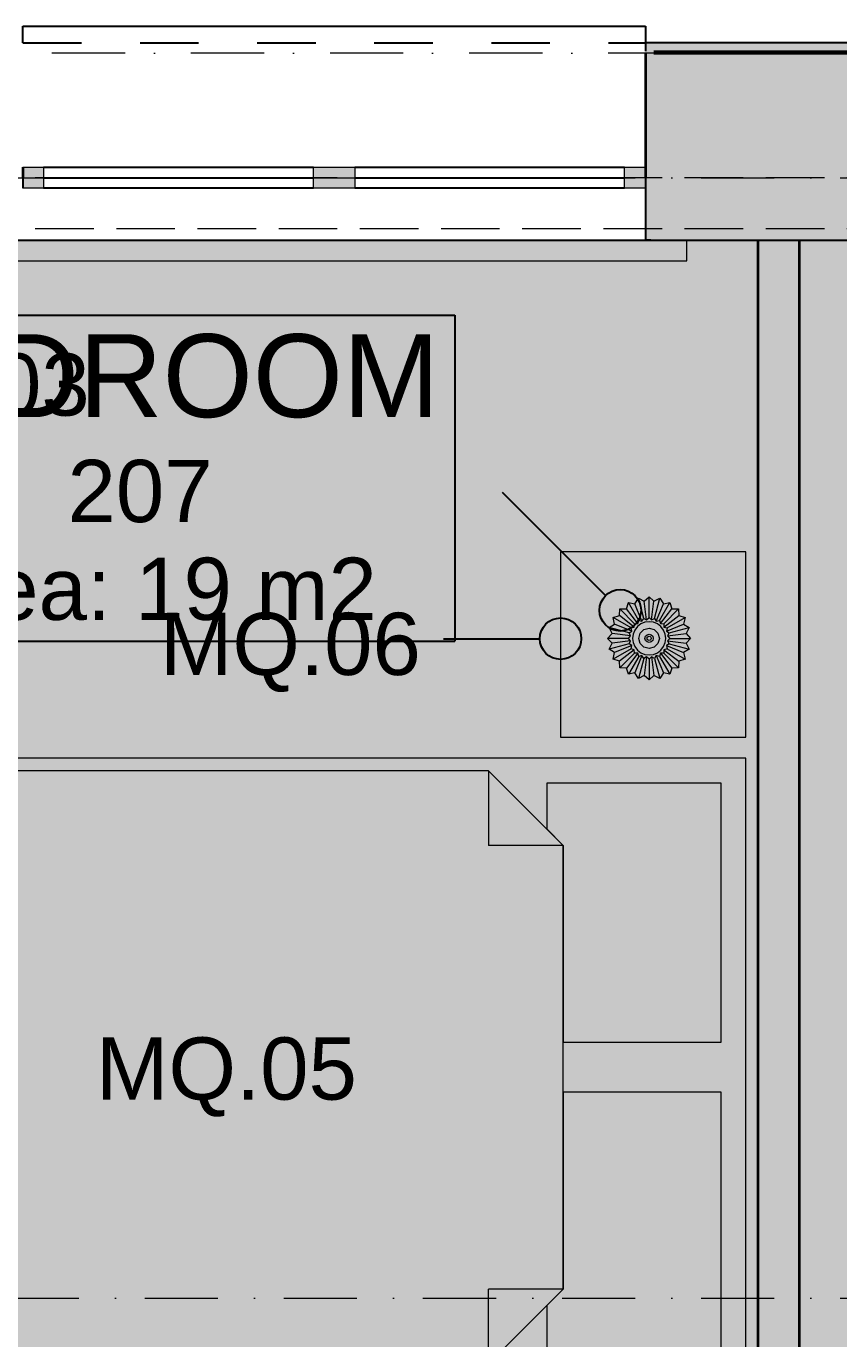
# Model space of a CAD drawing. Header units: millimetres. Extents: x -14278 to 103595, y -22378 to 34603.
# Drawn here: x 76188 to 78146, y -5315 to -2152 of the extents above; entities that cross this region are included whole.
import ezdxf
from ezdxf.enums import TextEntityAlignment as Align

# ---------------------------------------------------------------- set-up
doc = ezdxf.new("R2010")
doc.units = ezdxf.units.MM
doc.header["$MEASUREMENT"] = 0
for name, pattern in [('Dashed', [282.222223, 141.111112, -141.111112]), ('Dot & Dashed', [335.138881, 176.388884, -88.194442, 0, -70.555556]), ('Hidden Line', [195.611112, 141.111112, -54.5])]:
    doc.linetypes.add(name, pattern=pattern)
for name, color, linetype in [('A-Zz_20_10_90-T_TextFFEInternal', 7, 'Continuous'), ('NewA-Ee_25_10-M_WallsExternal', 7, 'Continuous'), ('NewA-Ee_25_10-M_WallsInternal', 7, 'Continuous'), ('NewA-Ee_30_10-M_Roofs', 7, 'Continuous'), ('NewA-Ee_30_40-M_Floors', 7, 'Continuous'), ('NewA-Ee_40_20-M_GeneralFFAndEInternalFixed', 7, 'Continuous'), ('NewA-Ee_40_20-M_GeneralFFAndEInternalMovable', 7, 'Continuous'), ('NewA-SL-M_SpacesInternal', 7, 'Continuous'), ('NewA-Ss_30_25-M_CeilingAndSoffitSystems', 7, 'Continuous'), ('NewA-Zz_20_10_90-T_TextFFEInternal', 7, 'Continuous'), ('NewA-Zz_35_40_80-M_GridStructural', 7, 'Continuous'), ('NewA-Zz_50_90_00-M_GrossInternal', 7, 'Continuous'), ('NewA-Zz_60_50_90-P_VoidOpening', 7, 'Continuous')]:
    doc.layers.add(name, color=color, linetype=linetype)
doc.styles.add('GENERATED_STYLE_1', font='')
doc.styles.get('GENERATED_STYLE_1').set_extended_font_data('Arial')

# ---------------------------------------------------------------- blocks, each defined once
blk = doc.blocks.new('Slab_29_2', base_point=(94289.5, -11216.8))
at = {"layer": 'NewA-Ee_30_40-M_Floors', "linetype": 'Continuous', "lineweight": 13}
blk.add_hatch(color=254, dxfattribs=at).paths.add_polyline_path([(94289.5, -11216.8), (94289.5, -4919.6), (96739.2, -4919.6), (96739.2, -2667.5), (62189.8, -2667.5), (62189.8, -11216.8)])
at = {"layer": 'NewA-Ee_30_40-M_Floors', "color": 6, "linetype": 'Continuous', "lineweight": 13, "flags": 128}
blk.add_lwpolyline([(94289.5, -11216.8), (62189.8, -11216.8), (62189.8, -2667.5), (96739.2, -2667.5), (96739.2, -4919.6), (94289.5, -4919.6)], close=True, dxfattribs=at)
blk = doc.blocks.new('BEDROOM_207_32_2', base_point=(76461.8, -3202.3))
at = {"layer": 'NewA-SL-M_SpacesInternal', "color": 253, "linetype": 'Continuous', "lineweight": 13}
for p, q in [((77950.7, -2667.5), (74121.1, -2667.5)), ((77950.7, -6670.9), (77950.7, -2667.5))]:
    blk.add_line(p, q, dxfattribs=at)
at = {"layer": 'NewA-SL-M_SpacesInternal', "linetype": 'Continuous'}
for p, q in [((75703.2, -2848.7), (77220.5, -2848.7)), ((77220.5, -2848.7), (77220.5, -3163)), ((77220.5, -3163), (77220.5, -3398.7)), ((77220.5, -3398.7), (77220.5, -3634.4)), ((75703.2, -3634.4), (77220.5, -3634.4))]:
    blk.add_line(p, q, dxfattribs=at)
at = {"layer": 'NewA-SL-M_SpacesInternal', "color": 5, "lineweight": 70, "style": 'GENERATED_STYLE_1'}
for tag, height, p in [('ROOM_NAME', 200, (76461.8, -2894.4)), ('ROOM_NUMBER', 150, (76461.8, -3197.3)), ('adj_text', 150, (76461.8, -3433))]:
    blk.add_attdef(tag, text='', height=height, dxfattribs=at).set_placement(p, align=Align.TOP_CENTER)
blk = doc.blocks.new('Slab_41_2', base_point=(74121.1, -2667.5))
at = {"layer": 'NewA-Ss_30_25-M_CeilingAndSoffitSystems', "linetype": 'Continuous', "lineweight": 0}
blk.add_hatch(color=255, dxfattribs=at).paths.add_polyline_path([(74121.1, -2667.5), (74121.1, -6670.9), (74947.6, -6670.9), (74947.6, -9621.9), (76180.5, -9621.9), (76180.5, -6670.9), (77950.7, -6670.9), (77950.7, -2667.5)])
at = {"layer": 'NewA-Ss_30_25-M_CeilingAndSoffitSystems', "color": 6, "linetype": 'Continuous', "lineweight": 13, "flags": 128}
blk.add_lwpolyline([(74121.1, -2667.5), (74121.1, -6670.9), (74947.6, -6670.9), (74947.6, -9621.9), (76180.5, -9621.9), (76180.5, -6670.9), (77950.7, -6670.9), (77950.7, -2667.5)], close=True, dxfattribs=at)
blk = doc.blocks.new('Double Window 19_2')
at = {"layer": 'NewA-Ee_25_10-M_WallsExternal', "linetype": 'Continuous', "lineweight": 13}
for points in [[(-750, 0), (-750, -50), (-700, -50), (-700, 0)], [(0, -50), (0, 0), (-50, 0), (-50, -50)], [(0, 0), (0, -50), (50, -50), (50, 0)], [(750, -50), (750, 0), (700, 0), (700, -50)]]:
    blk.add_hatch(color=104, dxfattribs=at).paths.add_polyline_path(points)
at = {"layer": 'NewA-Ee_25_10-M_WallsExternal', "linetype": 'Continuous'}
for p, q in [((-750, 300), (-750, 340)), ((-750, 340), (750, 340)), ((750, 340), (750, 300)), ((-700, 0), (-50, 0)), ((50, 0), (700, 0)), ((-750, -24.9), (-750, -50)), ((-700, -25), (-50, -25)), ((50, -25), (700, -25)), ((750, -24.9), (750, -50)), ((-50, -50), (-700, -50)), ((700, -50), (50, -50)), ((-750, -175.2), (750, -175.2))]:
    blk.add_line(p, q, dxfattribs=at)
at = {"layer": 'NewA-Ee_25_10-M_WallsExternal', "linetype": 'Dashed'}
blk.add_line((-750, 300), (750, 300), dxfattribs=at)
at = {"layer": 'NewA-Ee_25_10-M_WallsExternal', "color": 24, "linetype": 'Continuous', "lineweight": 13}
for p, q in [((-750, 0), (-700, 0)), ((-700, 0), (-700, -50)), ((-50, -50), (-50, 0)), ((-50, 0), (0, 0)), ((0, 0), (50, 0)), ((50, 0), (50, -50)), ((700, -50), (700, 0)), ((700, 0), (750, 0)), ((-700, -50), (-750, -50)), ((0, -50), (-50, -50)), ((50, -50), (0, -50)), ((750, -50), (700, -50))]:
    blk.add_line(p, q, dxfattribs=at)
at = {"layer": 'NewA-Ee_25_10-M_WallsExternal', "color": 92, "linetype": 'Continuous', "lineweight": 35}
for p, q in [((-750, 0), (-750, -24.9)), ((750, 0), (750, -24.9))]:
    blk.add_line(p, q, dxfattribs=at)
blk = doc.blocks.new('Wall_68_2', base_point=(62039.5, -2517.3))
at = {"layer": 'NewA-Ee_25_10-M_WallsExternal', "linetype": 'Continuous', "lineweight": 13}
for points in [[(77699.6, -2192.3), (77679.5, -2192.3), (77679.5, -2492.3), (77699.6, -2492.3)], [(77699.6, -2192.3), (77699.6, -2212.5), (78779.4, -2212.5), (78779.4, -2192.3)], [(77679.5, -2492.3), (77679.5, -2517.3), (78799.5, -2517.3), (78799.5, -2492.3), (78779.4, -2492.3), (78779.4, -2217.2), (77699.6, -2217.2), (77699.6, -2492.3)], [(78799.5, -2517.3), (77679.5, -2517.3), (77679.5, -2542.3), (77692.5, -2542.3), (77692.5, -2587.6), (78786.5, -2587.6), (78786.5, -2542.3), (78799.5, -2542.3)], [(77692.5, -2667.5), (77692.5, -2542.3), (77679.5, -2542.3), (77679.5, -2667.5)], [(77692.5, -2587.6), (77692.5, -2651.1), (78786.5, -2651.1), (78786.5, -2587.6)], [(78786.5, -2651.1), (77692.5, -2651.1), (77692.5, -2667.5), (78786.5, -2667.5)]]:
    blk.add_hatch(color=6, dxfattribs=at).paths.add_polyline_path(points)
at = {"layer": 'NewA-Ee_25_10-M_WallsExternal', "linetype": 'Continuous'}
for p, q in [((77699.6, -2192.3), (77679.5, -2192.3)), ((77679.5, -2192.3), (77679.5, -2212.5)), ((77699.6, -2212.5), (78779.4, -2212.5)), ((77679.5, -2517.3), (77679.5, -2542.3)), ((77679.5, -2542.3), (77679.5, -2587.6)), ((77679.5, -2587.6), (77679.5, -2651.1)), ((77679.5, -2651.1), (77679.5, -2667.5)), ((77692.5, -2667.5), (77679.5, -2667.5))]:
    blk.add_line(p, q, dxfattribs=at)
at = {"layer": 'NewA-Ee_25_10-M_WallsExternal', "color": 92, "linetype": 'Continuous', "lineweight": 35}
for p, q in [((77679.5, -2217.2), (77679.5, -2492.3)), ((77699.6, -2217.2), (78779.4, -2217.2)), ((77679.5, -2492.3), (77679.5, -2517.3))]:
    blk.add_line(p, q, dxfattribs=at)
at = {"layer": 'NewA-Ee_25_10-M_WallsExternal', "linetype": 'Continuous', "flags": 128}
for points in [[(78779.4, -2192.3), (77699.6, -2192.3)], [(77692.5, -2667.5), (77950.7, -2667.5)], [(78050.7, -2667.5), (78786.5, -2667.5)]]:
    blk.add_lwpolyline(points, dxfattribs=at)
at = {"layer": 'NewA-Ee_25_10-M_WallsExternal', "linetype": 'Continuous', "zscale": 1000}
blk.add_blockref('Double Window 19_2', (76929.5, -2492.3), dxfattribs=at)
blk = doc.blocks.new('Wall_116_2', base_point=(78050.7, -2517.3))
at = {"layer": 'NewA-Ee_25_10-M_WallsInternal', "linetype": 'Continuous', "lineweight": 13}
blk.add_hatch(color=6, dxfattribs=at).paths.add_polyline_path([(77950.7, -2667.5), (77950.7, -6670.9), (78050.7, -6670.9), (78050.7, -2667.5)])
at = {"layer": 'NewA-Ee_25_10-M_WallsInternal', "color": 92, "linetype": 'Continuous', "lineweight": 35, "flags": 128}
for points in [[(77950.7, -2667.5), (77950.7, -6670.9)], [(78050.7, -6670.9), (78050.7, -2667.5)]]:
    blk.add_lwpolyline(points, dxfattribs=at)
blk = doc.blocks.new('Morph_28_2', base_point=(62039.5, -17767.3))
at = {"layer": 'NewA-Ee_40_20-M_GeneralFFAndEInternalMovable', "color": 6, "linetype": 'Continuous', "lineweight": 13, "flags": 128}
for points in [[(77633.7, -3556), (77638.5, -3540.8)], [(77663.5, -3584.1), (77638.5, -3540.8)], [(77638.5, -3540.8), (77654.1, -3544.3)], [(77654.1, -3544.3), (77662.6, -3530.9)], [(77675.6, -3579.2), (77662.6, -3530.9)], [(77662.6, -3530.9), (77676.7, -3538.2)], [(77676.7, -3538.2), (77688.5, -3527.4)], [(77682.6, -3582.8), (77676.7, -3538.2)], [(77688.5, -3577.4), (77688.5, -3527.4)], [(77688.5, -3527.4), (77700.2, -3538.2)], [(77694.4, -3582.8), (77700.2, -3538.2)], [(77700.2, -3538.2), (77714.4, -3530.9)], [(77701.4, -3579.2), (77714.4, -3530.9)], [(77713.5, -3584.1), (77738.5, -3540.8)], [(77714.4, -3530.9), (77722.9, -3544.3)], [(77722.9, -3544.3), (77738.5, -3540.8)], [(77738.5, -3540.8), (77743.3, -3556)], [(77601.9, -3577.4), (77617.1, -3572.7)], [(77617.1, -3572.7), (77617.8, -3556.7)], [(77652.8, -3600.1), (77617.1, -3572.7)], [(77617.8, -3556.7), (77633.7, -3556)], [(77653.1, -3592.1), (77617.8, -3556.7)], [(77661.1, -3591.7), (77633.7, -3556)], [(77671.3, -3585.9), (77654.1, -3544.3)], [(77705.7, -3585.9), (77722.9, -3544.3)], [(77715.9, -3591.7), (77743.3, -3556)], [(77723.9, -3592.1), (77759.2, -3556.7)], [(77724.2, -3600.1), (77759.9, -3572.7)], [(77743.3, -3556), (77759.2, -3556.7)], [(77759.2, -3556.7), (77759.9, -3572.7)], [(77759.9, -3572.7), (77775.1, -3577.4)], [(77591.9, -3601.6), (77605.3, -3593)], [(77599.3, -3615.7), (77591.9, -3601.6)], [(77640.2, -3614.5), (77591.9, -3601.6)], [(77605.3, -3593), (77601.9, -3577.4)], [(77645.2, -3602.4), (77601.9, -3577.4)], [(77646.9, -3610.2), (77605.3, -3593)], [(77645.2, -3602.4), (77652.8, -3600.1)], [(77646.9, -3610.2), (77645.2, -3602.4)], [(77652.8, -3600.1), (77653.1, -3592.1)], [(77653.1, -3592.1), (77661.1, -3591.7)], [(77661.1, -3591.7), (77663.5, -3584.1)], [(77663.5, -3584.1), (77671.3, -3585.9)], [(77671.3, -3585.9), (77675.6, -3579.2)], [(77675.6, -3579.2), (77682.6, -3582.8)], [(77676.1, -3606.1), (77688.5, -3602.8)], [(77682.6, -3582.8), (77688.5, -3577.4)], [(77688.5, -3577.4), (77694.4, -3582.8)], [(77688.5, -3602.8), (77700.8, -3606.1)], [(77694.4, -3582.8), (77701.4, -3579.2)], [(77701.4, -3579.2), (77705.7, -3585.9)], [(77705.7, -3585.9), (77713.5, -3584.1)], [(77713.5, -3584.1), (77715.9, -3591.7)], [(77715.9, -3591.7), (77723.9, -3592.1)], [(77723.9, -3592.1), (77724.2, -3600.1)], [(77724.2, -3600.1), (77731.8, -3602.4)], [(77730.1, -3610.2), (77771.6, -3593)], [(77731.8, -3602.4), (77730.1, -3610.2)], [(77731.8, -3602.4), (77775.1, -3577.4)], [(77736.8, -3614.5), (77785.1, -3601.6)], [(77775.1, -3577.4), (77771.6, -3593)], [(77771.6, -3593), (77785.1, -3601.6)], [(77785.1, -3601.6), (77777.7, -3615.7)], [(77588.5, -3627.4), (77599.3, -3615.7)], [(77599.3, -3639.2), (77588.5, -3627.4)], [(77638.5, -3627.4), (77588.5, -3627.4)], [(77643.9, -3621.6), (77599.3, -3615.7)], [(77643.9, -3633.3), (77599.3, -3639.2)], [(77638.5, -3627.4), (77643.9, -3621.6)], [(77643.9, -3633.3), (77638.5, -3627.4)], [(77640.2, -3614.5), (77646.9, -3610.2)], [(77643.9, -3621.6), (77640.2, -3614.5)], [(77640.2, -3640.4), (77643.9, -3633.3)], [(77663.8, -3627.4), (77667.1, -3615.1)], [(77667.1, -3639.8), (77663.8, -3627.4)], [(77667.1, -3615.1), (77676.1, -3606.1)], [(77678.5, -3627.4), (77679.8, -3622.4)], [(77679.8, -3632.4), (77678.5, -3627.4)], [(77679.8, -3622.4), (77683.5, -3618.8)], [(77683.5, -3636.1), (77679.8, -3632.4)], [(77683.5, -3618.8), (77688.5, -3617.4)], [(77683.5, -3627.4), (77684.2, -3624.9)], [(77684.2, -3629.9), (77683.5, -3627.4)], [(77688.5, -3637.4), (77683.5, -3636.1)], [(77684.2, -3624.9), (77686, -3623.1)], [(77686, -3631.8), (77684.2, -3629.9)], [(77686, -3623.1), (77688.5, -3622.4)], [(77688.5, -3632.4), (77686, -3631.8)], [(77688.5, -3617.4), (77693.5, -3618.8)], [(77688.5, -3622.4), (77691, -3623.1)], [(77691, -3631.8), (77688.5, -3632.4)], [(77693.5, -3636.1), (77688.5, -3637.4)], [(77691, -3623.1), (77692.8, -3624.9)], [(77692.8, -3629.9), (77691, -3631.8)], [(77692.8, -3624.9), (77693.5, -3627.4)], [(77693.5, -3627.4), (77692.8, -3629.9)], [(77693.5, -3618.8), (77697.2, -3622.4)], [(77697.2, -3632.4), (77693.5, -3636.1)], [(77697.2, -3622.4), (77698.5, -3627.4)], [(77698.5, -3627.4), (77697.2, -3632.4)], [(77700.8, -3606.1), (77709.9, -3615.1)], [(77709.9, -3615.1), (77713.2, -3627.4)], [(77713.2, -3627.4), (77709.9, -3639.8)], [(77730.1, -3610.2), (77736.8, -3614.5)], [(77736.8, -3614.5), (77733.1, -3621.6)], [(77733.1, -3621.6), (77777.7, -3615.7)], [(77733.1, -3621.6), (77738.5, -3627.4)], [(77738.5, -3627.4), (77733.1, -3633.3)], [(77733.1, -3633.3), (77736.8, -3640.4)], [(77733.1, -3633.3), (77777.7, -3639.2)], [(77738.5, -3627.4), (77788.5, -3627.4)], [(77777.7, -3615.7), (77788.5, -3627.4)], [(77788.5, -3627.4), (77777.7, -3639.2)], [(77591.9, -3653.3), (77599.3, -3639.2)], [(77640.2, -3640.4), (77591.9, -3653.3)], [(77605.3, -3661.9), (77591.9, -3653.3)], [(77645.2, -3652.4), (77601.9, -3677.4)], [(77601.9, -3677.4), (77605.3, -3661.9)], [(77646.9, -3644.7), (77605.3, -3661.9)], [(77652.8, -3654.8), (77617.1, -3682.2)], [(77653.1, -3662.8), (77617.8, -3698.2)], [(77661.1, -3663.2), (77633.7, -3698.9)], [(77646.9, -3644.7), (77640.2, -3640.4)], [(77645.2, -3652.4), (77646.9, -3644.7)], [(77652.8, -3654.8), (77645.2, -3652.4)], [(77653.1, -3662.8), (77652.8, -3654.8)], [(77661.1, -3663.2), (77653.1, -3662.8)], [(77671.3, -3669), (77654.1, -3710.6)], [(77663.5, -3670.8), (77661.1, -3663.2)], [(77671.3, -3669), (77663.5, -3670.8)], [(77676.1, -3648.8), (77667.1, -3639.8)], [(77675.6, -3675.7), (77671.3, -3669)], [(77688.5, -3652.1), (77676.1, -3648.8)], [(77700.8, -3648.8), (77688.5, -3652.1)], [(77709.9, -3639.8), (77700.8, -3648.8)], [(77705.7, -3669), (77701.4, -3675.7)], [(77713.5, -3670.8), (77705.7, -3669)], [(77705.7, -3669), (77722.9, -3710.6)], [(77715.9, -3663.2), (77713.5, -3670.8)], [(77723.9, -3662.8), (77715.9, -3663.2)], [(77715.9, -3663.2), (77743.3, -3698.9)], [(77724.2, -3654.8), (77723.9, -3662.8)], [(77723.9, -3662.8), (77759.2, -3698.2)], [(77731.8, -3652.4), (77724.2, -3654.8)], [(77724.2, -3654.8), (77759.9, -3682.2)], [(77736.8, -3640.4), (77730.1, -3644.7)], [(77730.1, -3644.7), (77771.6, -3661.9)], [(77730.1, -3644.7), (77731.8, -3652.4)], [(77731.8, -3652.4), (77775.1, -3677.4)], [(77736.8, -3640.4), (77785.1, -3653.3)], [(77785.1, -3653.3), (77771.6, -3661.9)], [(77771.6, -3661.9), (77775.1, -3677.4)], [(77777.7, -3639.2), (77785.1, -3653.3)], [(77617.1, -3682.2), (77601.9, -3677.4)], [(77617.8, -3698.2), (77617.1, -3682.2)], [(77633.7, -3698.9), (77617.8, -3698.2)], [(77638.5, -3714.1), (77633.7, -3698.9)], [(77663.5, -3670.8), (77638.5, -3714.1)], [(77675.6, -3675.7), (77662.6, -3724)], [(77682.6, -3672.1), (77675.6, -3675.7)], [(77682.6, -3672.1), (77676.7, -3716.7)], [(77688.5, -3677.4), (77682.6, -3672.1)], [(77694.4, -3672.1), (77688.5, -3677.4)], [(77688.5, -3677.4), (77688.5, -3727.4)], [(77694.4, -3672.1), (77700.2, -3716.7)], [(77701.4, -3675.7), (77694.4, -3672.1)], [(77701.4, -3675.7), (77714.4, -3724)], [(77713.5, -3670.8), (77738.5, -3714.1)], [(77743.3, -3698.9), (77738.5, -3714.1)], [(77759.2, -3698.2), (77743.3, -3698.9)], [(77759.9, -3682.2), (77759.2, -3698.2)], [(77775.1, -3677.4), (77759.9, -3682.2)], [(77654.1, -3710.6), (77638.5, -3714.1)], [(77662.6, -3724), (77654.1, -3710.6)], [(77676.7, -3716.7), (77662.6, -3724)], [(77688.5, -3727.4), (77676.7, -3716.7)], [(77700.2, -3716.7), (77688.5, -3727.4)], [(77714.4, -3724), (77700.2, -3716.7)], [(77722.9, -3710.6), (77714.4, -3724)], [(77738.5, -3714.1), (77722.9, -3710.6)]]:
    blk.add_lwpolyline(points, dxfattribs=at)
blk.add_lwpolyline([(77660.2, -3655.7), (77668.5, -3662.1), (77678.1, -3666.1), (77688.5, -3667.4), (77698.8, -3666.1), (77708.5, -3662.1), (77716.8, -3655.7), (77723.1, -3647.4), (77727.1, -3637.8), (77728.5, -3627.4), (77727.1, -3617.1), (77723.1, -3607.4), (77716.8, -3599.2), (77708.5, -3592.8), (77698.8, -3588.8), (77688.5, -3587.4), (77678.1, -3588.8), (77668.5, -3592.8), (77660.2, -3599.2), (77653.9, -3607.4), (77649.9, -3617.1), (77648.5, -3627.4), (77649.9, -3637.8), (77653.9, -3647.4)], close=True, dxfattribs=at)
blk = doc.blocks.new('Standard grid marker_2')
at = {"layer": 'NewA-Zz_35_40_80-M_GridStructural', "color": 6, "linetype": 'Dot & Dashed', "lineweight": 13}
blk.add_line((1000, 0), (40175.6, 0), dxfattribs=at)
at = {"layer": 'NewA-Zz_35_40_80-M_GridStructural', "style": 'GENERATED_STYLE_1'}
blk.add_attdef('AC_MarkerText_1', text='', height=250, dxfattribs=at).set_placement((41425.6, 14.3), align=Align.MIDDLE_CENTER)
blk = doc.blocks.new('Standard grid marker_4')
at = {"layer": 'NewA-Zz_35_40_80-M_GridStructural', "color": 6, "linetype": 'Dot & Dashed', "lineweight": 13}
blk.add_line((1000, 0), (40175.6, 0), dxfattribs=at)
blk = doc.blocks.new('Venetian Blind 19')
at = {"layer": 'NewA-Ee_40_20-M_GeneralFFAndEInternalFixed', "color": 1, "linetype": 'Continuous', "lineweight": 18}
for p, q in [((1700, 50), (0, 50)), ((0, 50), (0, 0)), ((1700, 0), (1700, 50)), ((0, 0), (1700, 0))]:
    blk.add_line(p, q, dxfattribs=at)
blk = doc.blocks.new('Bed Double 19')
at = {"layer": 'NewA-Ee_40_20-M_GeneralFFAndEInternalMovable', "color": 1, "linetype": 'Continuous', "lineweight": 18}
for p, q in [((1489.1, 1985.4), (0, 1985.4)), ((0, 1985.4), (0, 0)), ((1489.1, 0), (1489.1, 1985.4)), ((684.5, 1925.4), (60, 1925.4)), ((60, 1925.4), (60, 1505.4)), ((684.5, 1545.4), (684.5, 1925.4)), ((1429.1, 1925.4), (804.5, 1925.4)), ((804.5, 1925.4), (804.5, 1545.4)), ((1429.1, 1505.4), (1429.1, 1925.4)), ((210, 1545.4), (30, 1365.4)), ((170, 1505.4), (210, 1545.4)), ((210, 1545.4), (684.5, 1545.4)), ((744.5, 1545.4), (210, 1545.4)), ((210, 1545.4), (210, 1365.4)), ((1279.1, 1545.4), (744.5, 1545.4)), ((804.5, 1545.4), (1279.1, 1545.4)), ((1279.1, 1545.4), (1319.1, 1505.4)), ((1459.1, 1365.4), (1279.1, 1545.4)), ((1279.1, 1545.4), (1279.1, 1365.4)), ((60, 1505.4), (170, 1505.4)), ((1319.1, 1505.4), (1429.1, 1505.4)), ((30, 1365.4), (30, 30)), ((30, 1365.4), (210, 1365.4)), ((1459.1, 1365.4), (1279.1, 1365.4)), ((1459.1, 30), (1459.1, 1365.4)), ((0, 0), (1489.1, 0)), ((30, 30), (744.5, 30)), ((744.5, 30), (1459.1, 30))]:
    blk.add_line(p, q, dxfattribs=at)
blk = doc.blocks.new('Rectangular Table 01 19_3')
at = {"layer": 'NewA-Ee_40_20-M_GeneralFFAndEInternalMovable', "color": 1, "linetype": 'Continuous', "lineweight": 18}
for p, q in [((446.6, 446.6), (0, 446.6)), ((0, 446.6), (0, 0)), ((446.6, 0), (446.6, 446.6)), ((0, 0), (446.6, 0))]:
    blk.add_line(p, q, dxfattribs=at)
blk = doc.blocks.new('Beam_16_2', base_point=(96889.5, -11217.3))
at = {"layer": 'NewA-Ee_30_10-M_Roofs', "color": 6, "linetype": 'Hidden Line', "lineweight": 13}
blk.add_line((96889.5, -2517.3), (62039.5, -2517.3), dxfattribs=at)
blk = doc.blocks.new('Line_113_2', base_point=(77193.4, -3628.2))
at = {"layer": 'NewA-Zz_20_10_90-T_TextFFEInternal', "linetype": 'Continuous'}
blk.add_hatch(color=256, dxfattribs=at).paths.add_polyline_path([(77525.2, -3628.2), (77521.4, -3609.1), (77510.6, -3592.8), (77494.4, -3582), (77475.2, -3578.2), (77456.1, -3582), (77439.9, -3592.8), (77429, -3609.1), (77425.2, -3628.2), (77429, -3647.3), (77439.9, -3663.5), (77456.1, -3674.4), (77475.2, -3678.2), (77494.4, -3674.4), (77510.6, -3663.5), (77521.4, -3647.3)])
blk.add_line((77193.4, -3628.2), (77425.2, -3628.2), dxfattribs=at)
blk.add_circle((77475.2, -3628.2), 50, dxfattribs=at)
blk = doc.blocks.new('Line_114_2', base_point=(77334.2, -3274.9))
at = {"layer": 'NewA-Zz_20_10_90-T_TextFFEInternal', "linetype": 'Continuous'}
blk.add_hatch(color=256, dxfattribs=at).paths.add_polyline_path([(77669, -3559.8), (77665.2, -3540.7), (77654.4, -3524.4), (77638.2, -3513.6), (77619, -3509.8), (77599.9, -3513.6), (77583.7, -3524.4), (77572.8, -3540.7), (77569, -3559.8), (77572.8, -3578.9), (77583.7, -3595.2), (77599.9, -3606), (77619, -3609.8), (77638.2, -3606), (77654.4, -3595.2), (77665.2, -3578.9)])
blk.add_line((77334.2, -3274.9), (77583.7, -3524.4), dxfattribs=at)
blk.add_circle((77619, -3559.8), 50, dxfattribs=at)
blk = doc.blocks.new('Label_170_2', base_point=(76245, -4504.8))
at = {"layer": 'A-Zz_20_10_90-T_TextFFEInternal', "insert": (76670, -4589.1), "char_height": 150, "attachment_point": 2, "style": 'GENERATED_STYLE_1'}
blk.add_mtext('\\fArial|b0|i0|c0|p34;MQ.05\\fArial|b0|i0|c0|p34;\\fArial|b0|i0|c0|p34;\\fArial|b0|i0|c0|p34;\\fArial|b0|i0|c0|p34;\\fArial|b0|i0|c0|p34;\\fArial|b0|i0|c0|p34;\\fArial|b0|i0|c0|p34;\\fArial|b0|i0|c0|p34;\\fArial|b0|i0|c0|p34;\\fArial|b0|i0|c0|p34;\\fArial|b0|i0|c0|p34;\\fArial|b0|i0|c0|p34;\\fArial|b0|i0|c0|p34;\\fArial|b0|i0|c0|p34;\\fArial|b0|i0|c0|p34;\\fArial|b0|i0|c0|p34;\\fArial|b0|i0|c0|p34;\\fArial|b0|i0|c0|p34;\\fArial|b0|i0|c0|p34;\\fArial|b0|i0|c0|p34;\\fArial|b0|i0|c0|p34;\\fArial|b0|i0|c0|p34;\\fArial|b0|i0|c0|p34;\\fArial|b0|i0|c0|p34;\\fArial|b0|i0|c0|p34;\\fArial|b0|i0|c0|p34;\\fArial|b0|i0|c0|p34;\\fArial|b0|i0|c0|p34;\\fArial|b0|i0|c0|p34;}', dxfattribs=at)
blk = doc.blocks.new('Label_178_2', base_point=(75601.1, -2856.5))
at = {"layer": 'A-Zz_20_10_90-T_TextFFEInternal', "insert": (76026.1, -2940.7), "char_height": 150, "attachment_point": 2, "style": 'GENERATED_STYLE_1'}
blk.add_mtext('\\fArial|b0|i0|c0|p34;MQ.03\\fArial|b0|i0|c0|p34;\\fArial|b0|i0|c0|p34;\\fArial|b0|i0|c0|p34;\\fArial|b0|i0|c0|p34;\\fArial|b0|i0|c0|p34;\\fArial|b0|i0|c0|p34;\\fArial|b0|i0|c0|p34;\\fArial|b0|i0|c0|p34;\\fArial|b0|i0|c0|p34;\\fArial|b0|i0|c0|p34;\\fArial|b0|i0|c0|p34;\\fArial|b0|i0|c0|p34;\\fArial|b0|i0|c0|p34;\\fArial|b0|i0|c0|p34;\\fArial|b0|i0|c0|p34;\\fArial|b0|i0|c0|p34;\\fArial|b0|i0|c0|p34;\\fArial|b0|i0|c0|p34;\\fArial|b0|i0|c0|p34;\\fArial|b0|i0|c0|p34;\\fArial|b0|i0|c0|p34;\\fArial|b0|i0|c0|p34;\\fArial|b0|i0|c0|p34;\\fArial|b0|i0|c0|p34;\\fArial|b0|i0|c0|p34;\\fArial|b0|i0|c0|p34;\\fArial|b0|i0|c0|p34;\\fArial|b0|i0|c0|p34;\\fArial|b0|i0|c0|p34;}', dxfattribs=at)
blk = doc.blocks.new('Label_191_2', base_point=(76399.1, -3481.4))
at = {"layer": 'A-Zz_20_10_90-T_TextFFEInternal', "insert": (76824.1, -3565.7), "char_height": 150, "attachment_point": 2, "style": 'GENERATED_STYLE_1'}
blk.add_mtext('\\fArial|b0|i0|c0|p34;MQ.06\\fArial|b0|i0|c0|p34;\\fArial|b0|i0|c0|p34;\\fArial|b0|i0|c0|p34;\\fArial|b0|i0|c0|p34;\\fArial|b0|i0|c0|p34;\\fArial|b0|i0|c0|p34;\\fArial|b0|i0|c0|p34;\\fArial|b0|i0|c0|p34;\\fArial|b0|i0|c0|p34;\\fArial|b0|i0|c0|p34;\\fArial|b0|i0|c0|p34;\\fArial|b0|i0|c0|p34;\\fArial|b0|i0|c0|p34;\\fArial|b0|i0|c0|p34;\\fArial|b0|i0|c0|p34;\\fArial|b0|i0|c0|p34;\\fArial|b0|i0|c0|p34;\\fArial|b0|i0|c0|p34;\\fArial|b0|i0|c0|p34;\\fArial|b0|i0|c0|p34;\\fArial|b0|i0|c0|p34;\\fArial|b0|i0|c0|p34;\\fArial|b0|i0|c0|p34;\\fArial|b0|i0|c0|p34;\\fArial|b0|i0|c0|p34;\\fArial|b0|i0|c0|p34;\\fArial|b0|i0|c0|p34;\\fArial|b0|i0|c0|p34;\\fArial|b0|i0|c0|p34;}', dxfattribs=at)
blk = doc.blocks.new('Beam_18_2', base_point=(96889.5, -11340.6))
at = {"layer": 'NewA-Zz_60_50_90-P_VoidOpening', "color": 6, "linetype": 'Hidden Line', "lineweight": 13}
blk.add_line((96889.5, -2640.6), (62039.5, -2640.6), dxfattribs=at)

msp = doc.modelspace()

# ---------------------------------------------------------------- hatches: boundary and pattern name
at = {"layer": 'NewA-Zz_50_90_00-M_GrossInternal', "linetype": 'Continuous', "lineweight": 140}
msp.add_hatch(color=1, dxfattribs=at).paths.add_polyline_path([(62189.8, -2667.5), (96739.2, -2667.5), (96739.2, -11067), (67539.2, -11067), (67539.2, -15617), (64089.8, -15617), (64089.8, -11067), (62189.8, -11067)])

# ---------------------------------------------------------------- linework, layer by layer
at = {"layer": 'NewA-Zz_50_90_00-M_GrossInternal', "linetype": 'Continuous', "flags": 128}
msp.add_lwpolyline([(62189.8, -2667.5), (96739.2, -2667.5), (96739.2, -11067), (67539.2, -11067), (67539.2, -15617), (64089.8, -15617), (64089.8, -11067), (62189.8, -11067)], close=True, dxfattribs=at)

# ---------------------------------------------------------------- block references
at = {"layer": 'A-Zz_20_10_90-T_TextFFEInternal', "color": 6, "linetype": 'Continuous', "lineweight": 13}
for name, p in [('Label_178_2', (75601.1, -2856.5)), ('Label_191_2', (76399.1, -3481.4)), ('Label_170_2', (76245, -4504.8))]:
    msp.add_blockref(name, p, dxfattribs=at)
at = {"layer": 'NewA-Ee_25_10-M_WallsExternal', "color": 92, "lineweight": 35}
msp.add_blockref('Wall_68_2', (62039.5, -2517.3), dxfattribs=at)
at = {"layer": 'NewA-Ee_25_10-M_WallsInternal', "color": 92, "lineweight": 35}
msp.add_blockref('Wall_116_2', (78050.7, -2517.3), dxfattribs=at)
at = {"layer": 'NewA-Ee_30_10-M_Roofs', "color": 6, "lineweight": 13}
msp.add_blockref('Beam_16_2', (96889.5, -11217.3), dxfattribs=at)
at = {"layer": 'NewA-Ee_30_40-M_Floors', "color": 6, "linetype": 'Continuous', "lineweight": 13}
msp.add_blockref('Slab_29_2', (94289.5, -11216.8), dxfattribs=at)
at = {"layer": 'NewA-Ee_40_20-M_GeneralFFAndEInternalFixed', "color": 6, "linetype": 'Continuous', "lineweight": 13, "zscale": 1000}
msp.add_blockref('Venetian Blind 19', (76079.5, -2717.5), dxfattribs=at)
at = {"layer": 'NewA-Ee_40_20-M_GeneralFFAndEInternalMovable', "color": 6, "linetype": 'Continuous', "lineweight": 13, "zscale": 1000}
msp.add_blockref('Rectangular Table 01 19_3', (77475.2, -3865.6), dxfattribs=at)
at = {"layer": 'NewA-Ee_40_20-M_GeneralFFAndEInternalMovable', "linetype": 'Continuous', "lineweight": 0}
msp.add_blockref('Morph_28_2', (62039.5, -17767.3), dxfattribs=at)
at = {"layer": 'NewA-Ee_40_20-M_GeneralFFAndEInternalMovable', "color": 6, "linetype": 'Continuous', "lineweight": 13, "zscale": 1000, "rotation": 270}
msp.add_blockref('Bed Double 19', (75936.4, -3916.4), dxfattribs=at)
at = {"layer": 'NewA-SL-M_SpacesInternal', "linetype": 'Continuous'}
msp.add_blockref('BEDROOM_207_32_2', (76461.8, -3202.3), dxfattribs=at).add_auto_attribs({'ROOM_NAME': 'BEDROOM', 'ROOM_NUMBER': '207', 'adj_text': 'Area: 19 m2'})
at = {"layer": 'NewA-Ss_30_25-M_CeilingAndSoffitSystems', "color": 6, "linetype": 'Continuous', "lineweight": 13}
msp.add_blockref('Slab_41_2', (74121.1, -2667.5), dxfattribs=at)
at = {"layer": 'NewA-Zz_20_10_90-T_TextFFEInternal', "linetype": 'Continuous'}
for name, p in [('Line_114_2', (77334.2, -3274.9)), ('Line_113_2', (77193.4, -3628.2))]:
    msp.add_blockref(name, p, dxfattribs=at)
at = {"layer": 'NewA-Zz_35_40_80-M_GridStructural', "color": 1, "linetype": 'Continuous', "lineweight": 18, "zscale": 1000, "rotation": 180}
msp.add_blockref('Standard grid marker_4', (101562.8, -2217.3), dxfattribs=at)
at = {"layer": 'NewA-Zz_35_40_80-M_GridStructural', "color": 1, "linetype": 'Continuous', "lineweight": 18, "zscale": 1000}
for p in [(60387.2, -2517.3), (60387.2, -5217.3)]:
    msp.add_blockref('Standard grid marker_2', p, dxfattribs=at)
at = {"layer": 'NewA-Zz_60_50_90-P_VoidOpening', "color": 6, "lineweight": 13}
msp.add_blockref('Beam_18_2', (96889.5, -11340.6), dxfattribs=at)

doc.saveas('drawing.dxf')
